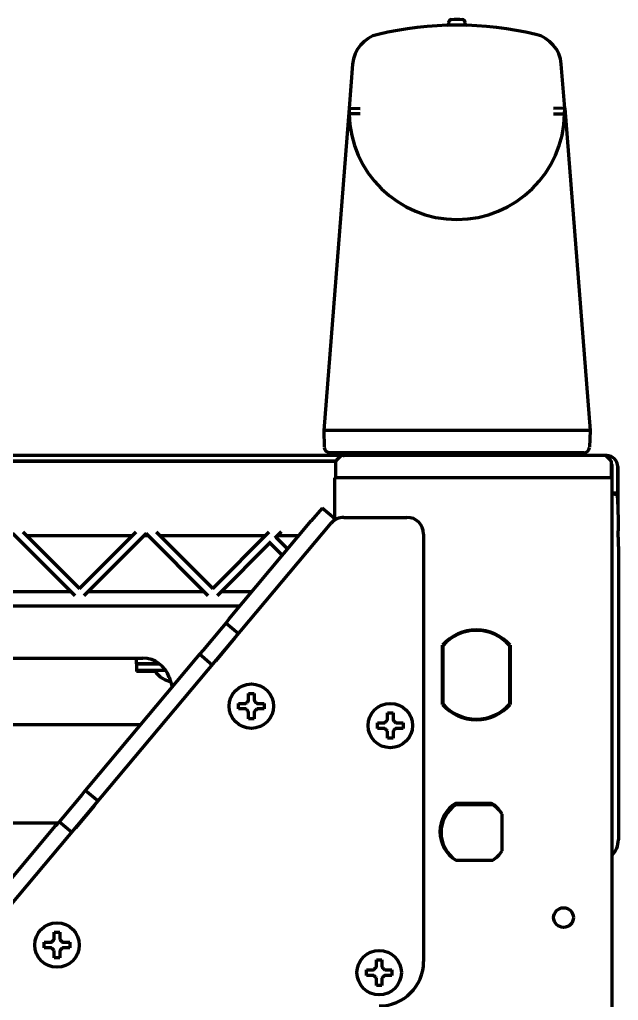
# Model space of a CAD drawing. Header units: inches. Extents: x -3055 to 7244, y 299 to 5591.
# Drawn here: x 3581.3 to 3689.2, y 5414.4 to 5591.1 of the extents above; entities that cross this region are included whole.
import ezdxf

# ---------------------------------------------------------------- set-up
doc = ezdxf.new("R2010")
doc.units = ezdxf.units.IN

msp = doc.modelspace()

# ---------------------------------------------------------------- linework, layer by layer
at = {"linetype": 'Continuous', "lineweight": 70}
for p, q in [((3658.62, 5590.56), (3658.62, 5590.29)), ((3661.62, 5590.29), (3661.62, 5590.56)), ((3641.32, 5583.04), (3640.69, 5575.11)), ((3679.55, 5575.11), (3678.92, 5583.04)), ((3640.69, 5575.11), (3636.12, 5517.06)), ((3640.69, 5575.11), (3642.69, 5575.04)), ((3640.69, 5575.11), (3640.7, 5574.06)), ((3679.55, 5575.11), (3677.54, 5575.04)), ((3679.54, 5574.06), (3679.55, 5575.11)), ((3679.55, 5575.11), (3684.11, 5517.06)), ((3636.12, 5517.06), (3636.23, 5514.03)), ((3660.64, 5517.06), (3659.6, 5517.06)), ((3684.11, 5517.06), (3684.01, 5514.03)), ((3639.38, 5513.06), (3639.38, 5512.56)), ((3660.64, 5513.06), (3659.6, 5513.06)), ((3680.86, 5512.56), (3680.86, 5513.06)), ((3639.66, 5512.56), (3521.12, 5512.56)), ((3638.33, 5511.56), (3521.12, 5511.56)), ((3638.3, 5511.49), (3524.19, 5511.49)), ((3604.12, 5511.49), (3604.12, 5511.56)), ((3638.95, 5512.27), (3638.54, 5511.86)), ((3639.66, 5512.56), (3639.84, 5512.56)), ((3686.39, 5512.56), (3639.84, 5512.56)), ((3650.79, 5512.61), (3650.79, 5512.56)), ((3650.89, 5512.56), (3650.89, 5512.56)), ((3650.89, 5512.56), (3650.89, 5512.56)), ((3686.58, 5512.56), (3686.39, 5512.56)), ((3687.12, 5512.56), (3686.58, 5512.56)), ((3687.7, 5511.86), (3687.29, 5512.27)), ((3638.24, 5511.15), (3638.24, 5508.56)), ((3687.99, 5508.56), (3687.99, 5511.15)), ((3688.12, 5508.56), (3688.12, 5510.56)), ((3689.12, 5506.31), (3689.12, 5510.56)), ((3689.12, 5510.56), (3689.12, 5503.81)), ((3639.92, 5508.56), (3638.12, 5508.56)), ((3638.12, 5500.93), (3638.12, 5508.56)), ((3686.32, 5508.56), (3639.92, 5508.56)), ((3688.12, 5508.56), (3686.32, 5508.56)), ((3688.12, 5358.53), (3688.12, 5508.56)), ((3689.12, 5505.81), (3689.12, 5506.31)), ((3688.12, 5505.81), (3689.12, 5505.81)), ((3688.31, 5505.56), (3688.12, 5505.56)), ((3689.06, 5505.46), (3689.09, 5505.27)), ((3689.1, 5504.84), (3689.2, 5498.98)), ((3689.12, 5505.52), (3689.12, 5505.81)), ((3689.12, 5503.81), (3689.12, 5505.52)), ((3635.82, 5503.06), (3633.89, 5500.77)), ((3638.12, 5501.13), (3635.82, 5503.06)), ((3619.11, 5483.15), (3633.89, 5500.77)), ((3637.32, 5501.9), (3637.2, 5501.9)), ((3637.32, 5501.9), (3637.46, 5501.69)), ((3637.32, 5501.81), (3637.32, 5501.9)), ((3638.12, 5501.13), (3637.46, 5500.35)), ((3637.96, 5500.94), (3638.01, 5500.86)), ((3639.76, 5501.42), (3651.12, 5501.42)), ((3578.32, 5429.87), (3637.46, 5500.35)), ((3591.31, 5487.31), (3580.12, 5498.5)), ((3581.93, 5498.82), (3592.12, 5488.62)), ((3601.56, 5498.07), (3582.68, 5498.07)), ((3592.12, 5488.62), (3602.31, 5498.82)), ((3604.12, 5498.5), (3592.93, 5487.31)), ((3604.56, 5498.07), (3603.68, 5498.07)), ((3615.31, 5487.31), (3604.12, 5498.5)), ((3605.93, 5498.82), (3616.12, 5488.62)), ((3625.56, 5498.07), (3606.68, 5498.07)), ((3616.12, 5488.62), (3626.31, 5498.82)), ((3628.43, 5498.82), (3627.31, 5497.69)), ((3627.49, 5497.87), (3629.65, 5495.71)), ((3631.63, 5498.07), (3627.68, 5498.07)), ((3654.12, 5498.42), (3654.12, 5421.42)), ((3626.6, 5496.99), (3616.93, 5487.31)), ((3628.68, 5494.56), (3626.43, 5496.81)), ((3689.22, 5496.16), (3689.22, 5443.34)), ((3569.68, 5488.06), (3590.56, 5488.06)), ((3593.68, 5488.06), (3614.56, 5488.06)), ((3617.68, 5488.06), (3623.23, 5488.06)), ((3542.22, 5485.46), (3621.05, 5485.46)), ((3619.11, 5483.15), (3618.47, 5482.38)), ((3617.82, 5481.61), (3614.38, 5477.52)), ((3618.47, 5482.38), (3617.82, 5481.61)), ((3620.76, 5480.45), (3618.47, 5482.38)), ((3620.12, 5479.69), (3616.68, 5475.59)), ((3657.52, 5467.73), (3657.52, 5478.39)), ((3657.62, 5467.77), (3657.62, 5478.35)), ((3669.62, 5478.35), (3669.62, 5467.77)), ((3669.72, 5478.39), (3669.72, 5467.73)), ((3555.72, 5476.06), (3603.52, 5476.06)), ((3613.1, 5475.98), (3593.82, 5453)), ((3602.42, 5475.06), (3602.42, 5476.06)), ((3613.74, 5476.75), (3613.1, 5475.98)), ((3614.38, 5477.52), (3613.74, 5476.75)), ((3616.04, 5474.82), (3613.74, 5476.75)), ((3602.42, 5475.06), (3606.42, 5475.06)), ((3602.42, 5475.06), (3602.42, 5473.86)), ((3606.42, 5475.06), (3602.42, 5475.06)), ((3606.52, 5475.06), (3606.42, 5475.06)), ((3606.52, 5475.06), (3606.42, 5475.06)), ((3606.42, 5473.86), (3602.42, 5473.86)), ((3602.42, 5473.86), (3602.42, 5473.66)), ((3605.73, 5473.66), (3602.42, 5473.66)), ((3607.66, 5473.86), (3606.42, 5473.86)), ((3607.12, 5472.39), (3607.12, 5472.42)), ((3608.26, 5472.65), (3608.84, 5470.91)), ((3608.42, 5471.87), (3608.52, 5471.86)), ((3620.79, 5467.41), (3620.79, 5467.91)), ((3620.79, 5466.91), (3620.79, 5467.41)), ((3625.39, 5467.91), (3625.39, 5467.41)), ((3625.39, 5467.41), (3625.39, 5466.91)), ((3603.09, 5464.06), (3548.1, 5464.06)), ((3645.82, 5463.92), (3645.82, 5464.42)), ((3645.82, 5463.42), (3645.82, 5463.92)), ((3650.42, 5464.42), (3650.42, 5463.92)), ((3650.42, 5463.92), (3650.42, 5463.42)), ((3593.82, 5453), (3593.17, 5452.24)), ((3592.53, 5451.47), (3589.09, 5447.37)), ((3593.17, 5452.24), (3592.53, 5451.47)), ((3595.47, 5450.31), (3593.17, 5452.24)), ((3594.83, 5449.54), (3591.39, 5445.45)), ((3659.94, 5449.96), (3666.29, 5449.96)), ((3666.59, 5449.66), (3659.95, 5449.66)), ((3668.27, 5441.35), (3668.27, 5447.98)), ((3563.88, 5446.41), (3588.28, 5446.41)), ((3573.02, 5428.22), (3587.81, 5445.84)), ((3588.45, 5446.61), (3587.81, 5445.84)), ((3589.09, 5447.37), (3588.45, 5446.61)), ((3590.75, 5444.68), (3588.45, 5446.61)), ((3657.27, 5444.66), (3657.09, 5444.82)), ((3657.8, 5442.2), (3657.57, 5442.4)), ((3659.95, 5439.66), (3659.94, 5439.66)), ((3659.95, 5439.66), (3666.59, 5439.66)), ((3585.77, 5424.39), (3585.77, 5424.89)), ((3590.37, 5424.89), (3590.37, 5424.39)), ((3585.77, 5423.89), (3585.77, 5424.39)), ((3590.37, 5424.39), (3590.37, 5423.89)), ((3643.82, 5419.42), (3643.82, 5419.92)), ((3643.82, 5418.92), (3643.82, 5419.42)), ((3648.42, 5419.92), (3648.42, 5419.42)), ((3648.42, 5419.42), (3648.42, 5418.92))]:
    msp.add_line(p, q, dxfattribs=at)
for centre, radius in [((3623.09, 5467.41), 4), ((3648.12, 5463.92), 4), ((3679.34, 5429.34), 1.78), ((3588.07, 5424.39), 4), ((3646.12, 5419.42), 4)]:
    msp.add_circle(centre, radius, dxfattribs=at)
for centre, radius, start, end in [((3659.12, 5590.56), 0.5, 90.9471, 180), ((3660.12, 5530.06), 61, 89.0529, 90.9471), ((3661.12, 5590.56), 0.5, 0, 89.0529), ((3660.12, 5528.36), 61.7, 76.692, 103.308), ((3658.37, 5590.29), 0.25, 275.9018, 0), ((3661.87, 5590.29), 0.25, 180, 263.2176), ((3647.3, 5582.57), 6, 103.308, 175.5), ((3672.94, 5582.57), 6, 4.5, 76.692), ((3660.12, 5574.49), 19.42, 181.246, 358.754), ((3637.23, 5514.06), 1, 182, 270), ((3683.01, 5514.06), 1, 270, 358), ((3611.13, 5509.56), 2, 73.6105, 90), ((3632.11, 5509.56), 2, 90, 106.3895), ((3637.12, 5509.56), 2, 74.212, 90), ((3639.24, 5511.15), 1, 135, 180), ((3639.66, 5511.56), 1, 90, 135), ((3686.58, 5511.56), 1, 45, 90), ((3687.12, 5510.56), 2, 0, 90), ((3686.99, 5511.15), 1, 0, 45), ((3687.12, 5510.56), 1, 0, 28.9561), ((3639.76, 5498.42), 3, 90, 140), ((3651.12, 5498.42), 3, 0, 90), ((3663.62, 5473.06), 8.1, 41.1416, 138.8584), ((3663.62, 5473.06), 8, 41.4096, 138.5904), ((3603.52, 5471.06), 5, 18.4841, 90), ((3609.62, 5476.48), 4.8, 213.082, 238.6273), ((3663.62, 5473.06), 8.1, 221.1416, 318.8584), ((3663.62, 5473.06), 8, 221.4096, 318.5904), ((3663.12, 5444.81), 6.05, 121.6532, 238.3468), ((3663.27, 5444.66), 6, 123.5573, 236.4427), ((3676.62, 5452.06), 10.66, 191.3638, 193.0143), ((3663.12, 5444.81), 6.05, 31.6532, 58.3468), ((3663.27, 5444.66), 6, 33.5573, 56.4427), ((3663.27, 5444.66), 6, 303.5573, 326.4427), ((3646.12, 5421.42), 8, 270, 0)]:
    msp.add_arc(centre, radius, start, end, dxfattribs=at)
for centre, major_axis, ratio, start_param, end_param in [((3688.31, 5505.46), (0.75, 0), 0.140541, 0.017453, 1.570796), ((3689.08, 5503.78), (0, -1.5), 0.017455, 2.356194, 3.001966), ((3689.15, 5496.16), (0, -4), 0.017455, 1.570796, 2.356194), ((3685.22, 5443.34), (3.46, -2), 0.999797, 6.045282, 6.806696)]:
    msp.add_ellipse(centre, major_axis=major_axis, ratio=ratio, start_param=start_param, end_param=end_param, dxfattribs=at)
for points, knots in [([(3642.7, 5574.09), (3642.68, 5574.09), (3642.66, 5574.09), (3642.64, 5574.09), (3642.62, 5574.09), (3642.61, 5574.09), (3642.57, 5574.09), (3642.54, 5574.09), (3642.44, 5574.09), (3642.31, 5574.09), (3642.18, 5574.09), (3642.09, 5574.08), (3642.06, 5574.08), (3642, 5574.08), (3641.97, 5574.08), (3641.81, 5574.08), (3641.7, 5574.08), (3641.54, 5574.08), (3641.48, 5574.08), (3641.41, 5574.07), (3641.38, 5574.07), (3641.33, 5574.07), (3641.31, 5574.07), (3641.19, 5574.07), (3641.11, 5574.07), (3641.02, 5574.07), (3641, 5574.07), (3640.97, 5574.07), (3640.95, 5574.07), (3640.91, 5574.07), (3640.88, 5574.07), (3640.8, 5574.06), (3640.76, 5574.06), (3640.74, 5574.06), (3640.73, 5574.06), (3640.73, 5574.06), (3640.72, 5574.06), (3640.71, 5574.06), (3640.7, 5574.06), (3640.7, 5574.06), (3640.7, 5574.06)], [0, 0, 0, 0, 0.015667, 0.0235, 0.0235, 0.031333, 0.031333, 0.062667, 0.062667, 0.125334, 0.188001, 0.188001, 0.219334, 0.219334, 0.250668, 0.250668, 0.376001, 0.376001, 0.438668, 0.438668, 0.470002, 0.470002, 0.501335, 0.501335, 0.626669, 0.626669, 0.658003, 0.658003, 0.689336, 0.689336, 0.752003, 0.752003, 0.877337, 0.877337, 0.893003, 0.893003, 0.90867, 0.940004, 0.940004, 1, 1, 1, 1]), ([(3677.54, 5574.09), (3677.55, 5574.09), (3677.58, 5574.09), (3677.6, 5574.09), (3677.62, 5574.09), (3677.63, 5574.09), (3677.67, 5574.09), (3677.7, 5574.09), (3677.8, 5574.09), (3677.93, 5574.09), (3678.05, 5574.09), (3678.15, 5574.08), (3678.18, 5574.08), (3678.24, 5574.08), (3678.27, 5574.08), (3678.42, 5574.08), (3678.54, 5574.08), (3678.7, 5574.08), (3678.75, 5574.08), (3678.83, 5574.07), (3678.86, 5574.07), (3678.9, 5574.07), (3678.93, 5574.07), (3679.04, 5574.07), (3679.13, 5574.07), (3679.22, 5574.07), (3679.23, 5574.07), (3679.27, 5574.07), (3679.28, 5574.07), (3679.33, 5574.07), (3679.36, 5574.07), (3679.43, 5574.06), (3679.47, 5574.06), (3679.5, 5574.06), (3679.5, 5574.06), (3679.51, 5574.06), (3679.52, 5574.06), (3679.52, 5574.06), (3679.53, 5574.06), (3679.54, 5574.06), (3679.54, 5574.06)], [0, 0, 0, 0, 0.015667, 0.0235, 0.0235, 0.031333, 0.031333, 0.062667, 0.062667, 0.125334, 0.188001, 0.188001, 0.219334, 0.219334, 0.250668, 0.250668, 0.376001, 0.376001, 0.438668, 0.438668, 0.470002, 0.470002, 0.501335, 0.501335, 0.626669, 0.626669, 0.658003, 0.658003, 0.689336, 0.689336, 0.752003, 0.752003, 0.877337, 0.877337, 0.893003, 0.893003, 0.90867, 0.940004, 0.940004, 1, 1, 1, 1]), ([(3659.6, 5517.06), (3656.42, 5517.06), (3650.19, 5517.06), (3642.43, 5517.06), (3637.31, 5517.06), (3636.12, 5517.06), (3636.12, 5517.06)], [0, 0, 0, 0, 0.250017, 0.500033, 0.75005, 1, 1, 1, 1]), ([(3659.6, 5513.06), (3659.5, 5513.06), (3659.41, 5513.06), (3659.22, 5513.06), (3659.13, 5513.06), (3658.84, 5513.06), (3658.66, 5513.06), (3658.1, 5513.06), (3657.72, 5513.06), (3656.61, 5513.06), (3655.88, 5513.06), (3654.42, 5513.06), (3653.7, 5513.06), (3652.63, 5513.06), (3652.27, 5513.06), (3651.83, 5513.06), (3651.74, 5513.06), (3651.57, 5513.06), (3651.3, 5513.06), (3651.04, 5513.06), (3650.18, 5513.06), (3649.5, 5513.06), (3648.52, 5513.06), (3648.19, 5513.06), (3647.71, 5513.06), (3647.55, 5513.06), (3647.24, 5513.06), (3647.08, 5513.06), (3646.31, 5513.06), (3645.72, 5513.06), (3644.59, 5513.06), (3644.05, 5513.06), (3643.27, 5513.06), (3643.02, 5513.06), (3642.72, 5513.06), (3642.65, 5513.06), (3642.53, 5513.06), (3642.35, 5513.06), (3642.18, 5513.06), (3641.61, 5513.06), (3641.18, 5513.06), (3640.39, 5513.06), (3640.03, 5513.06), (3639.62, 5513.06), (3639.5, 5513.06), (3639.38, 5513.06), (3639.3, 5513.06), (3639.26, 5513.06), (3639.08, 5513.06), (3638.93, 5513.06), (3638.54, 5513.06), (3638.31, 5513.06), (3637.92, 5513.06), (3637.75, 5513.06), (3637.56, 5513.06), (3637.5, 5513.06), (3637.43, 5513.06), (3637.4, 5513.06), (3637.36, 5513.06), (3637.34, 5513.06), (3637.26, 5513.06), (3637.23, 5513.06), (3637.23, 5513.06)], [0, 0, 0, 0, 0.007815, 0.007815, 0.01563, 0.01563, 0.031259, 0.031259, 0.062519, 0.062519, 0.125037, 0.125037, 0.187556, 0.187556, 0.218815, 0.218815, 0.22663, 0.22663, 0.234444, 0.250074, 0.250074, 0.312593, 0.312593, 0.343852, 0.343852, 0.359482, 0.359482, 0.375111, 0.375111, 0.43763, 0.43763, 0.500148, 0.500148, 0.531408, 0.531408, 0.539222, 0.539222, 0.547037, 0.562667, 0.562667, 0.625185, 0.625185, 0.687704, 0.687704, 0.703333, 0.711148, 0.711148, 0.718963, 0.718963, 0.750222, 0.750222, 0.812741, 0.812741, 0.875259, 0.875259, 0.906519, 0.906519, 0.922148, 0.922148, 0.937778, 0.937778, 1, 1, 1, 1]), ([(3683.01, 5513.06), (3683.01, 5513.06), (3682.98, 5513.06), (3682.89, 5513.06), (3682.88, 5513.06), (3682.83, 5513.06), (3682.81, 5513.06), (3682.74, 5513.06), (3682.68, 5513.06), (3682.48, 5513.06), (3682.32, 5513.06), (3681.93, 5513.06), (3681.7, 5513.06), (3681.17, 5513.06), (3680.88, 5513.06), (3680.5, 5513.06), (3680.46, 5513.06), (3680.38, 5513.06), (3680.25, 5513.06), (3680.11, 5513.06), (3679.93, 5513.06), (3679.84, 5513.06), (3679.65, 5513.06), (3679.55, 5513.06), (3679.05, 5513.06), (3678.63, 5513.06), (3677.72, 5513.06), (3677.23, 5513.06), (3676.46, 5513.06), (3676.19, 5513.06), (3675.85, 5513.06), (3675.78, 5513.06), (3675.64, 5513.06), (3675.44, 5513.06), (3675.22, 5513.06), (3674.51, 5513.06), (3673.92, 5513.06), (3672.69, 5513.06), (3672.06, 5513.06), (3671.24, 5513.06), (3670.99, 5513.06), (3670.74, 5513.06), (3670.57, 5513.06), (3670.49, 5513.06), (3670.06, 5513.06), (3669.72, 5513.06), (3668.69, 5513.06), (3667.99, 5513.06), (3666.56, 5513.06), (3665.84, 5513.06), (3664.75, 5513.06), (3664.38, 5513.06), (3663.82, 5513.06), (3663.64, 5513.06), (3663.26, 5513.06), (3663.08, 5513.06), (3662.14, 5513.06), (3661.39, 5513.06), (3660.64, 5513.06)], [0, 0, 0, 0, 0.0625, 0.0625, 0.078125, 0.078125, 0.09375, 0.09375, 0.125, 0.125, 0.1875, 0.1875, 0.25, 0.25, 0.3125, 0.3125, 0.320313, 0.320313, 0.328125, 0.34375, 0.34375, 0.359375, 0.359375, 0.375, 0.375, 0.4375, 0.4375, 0.5, 0.5, 0.53125, 0.53125, 0.539063, 0.539063, 0.546875, 0.5625, 0.5625, 0.625, 0.625, 0.6875, 0.6875, 0.703125, 0.710938, 0.710938, 0.71875, 0.71875, 0.75, 0.75, 0.8125, 0.8125, 0.875, 0.875, 0.90625, 0.90625, 0.921875, 0.921875, 0.9375, 0.9375, 1, 1, 1, 1]), ([(3607.12, 5472.42), (3607.32, 5472.29), (3607.53, 5472.19), (3607.86, 5472.05), (3607.97, 5472.01), (3608.19, 5471.93), (3608.3, 5471.9), (3608.42, 5471.87)], [0, 0, 0, 0, 0.5, 0.5, 0.75, 0.75, 1, 1, 1, 1]), ([(3623.59, 5469.71), (3623.59, 5469.5), (3623.59, 5469.29), (3623.59, 5468.97), (3623.59, 5468.86), (3623.59, 5468.64), (3623.59, 5468.52), (3623.59, 5468.41)], [0, 0, 0, 0, 0.5, 0.5, 0.75, 0.75, 1, 1, 1, 1]), ([(3620.79, 5467.91), (3620.99, 5467.91), (3621.2, 5467.91), (3621.53, 5467.91), (3621.64, 5467.91), (3621.86, 5467.91), (3621.97, 5467.91), (3622.09, 5467.91)], [0, 0, 0, 0, 0.5, 0.5, 0.75, 0.75, 1, 1, 1, 1]), ([(3622.59, 5465.11), (3622.59, 5465.31), (3622.59, 5465.52), (3622.59, 5465.84), (3622.59, 5465.95), (3622.59, 5466.18), (3622.59, 5466.29), (3622.59, 5466.41)], [0, 0, 0, 0, 0.5, 0.5, 0.75, 0.75, 1, 1, 1, 1]), ([(3625.39, 5466.91), (3625.19, 5466.91), (3624.98, 5466.91), (3624.65, 5466.91), (3624.54, 5466.91), (3624.32, 5466.91), (3624.2, 5466.91), (3624.09, 5466.91)], [0, 0, 0, 0, 0.5, 0.5, 0.75, 0.75, 1, 1, 1, 1]), ([(3648.62, 5466.22), (3648.62, 5466.02), (3648.62, 5465.81), (3648.62, 5465.48), (3648.62, 5465.37), (3648.62, 5465.15), (3648.62, 5465.04), (3648.62, 5464.92)], [0, 0, 0, 0, 0.5, 0.5, 0.75, 0.75, 1, 1, 1, 1]), ([(3645.82, 5464.42), (3646.02, 5464.42), (3646.23, 5464.42), (3646.56, 5464.42), (3646.67, 5464.42), (3646.89, 5464.42), (3647, 5464.42), (3647.12, 5464.42)], [0, 0, 0, 0, 0.5, 0.5, 0.75, 0.75, 1, 1, 1, 1]), ([(3647.62, 5461.62), (3647.62, 5461.82), (3647.62, 5462.03), (3647.62, 5462.36), (3647.62, 5462.47), (3647.62, 5462.69), (3647.62, 5462.81), (3647.62, 5462.92)], [0, 0, 0, 0, 0.5, 0.5, 0.75, 0.75, 1, 1, 1, 1]), ([(3650.42, 5463.42), (3650.22, 5463.42), (3650.01, 5463.42), (3649.68, 5463.42), (3649.57, 5463.42), (3649.35, 5463.42), (3649.23, 5463.42), (3649.12, 5463.42)], [0, 0, 0, 0, 0.5, 0.5, 0.75, 0.75, 1, 1, 1, 1]), ([(3588.57, 5426.69), (3588.57, 5426.49), (3588.57, 5426.28), (3588.57, 5425.95), (3588.57, 5425.84), (3588.57, 5425.62), (3588.57, 5425.51), (3588.57, 5425.39)], [0, 0, 0, 0, 0.5, 0.5, 0.75, 0.75, 1, 1, 1, 1]), ([(3585.77, 5424.89), (3585.97, 5424.89), (3586.18, 5424.89), (3586.51, 5424.89), (3586.62, 5424.89), (3586.84, 5424.89), (3586.95, 5424.89), (3587.07, 5424.89)], [0, 0, 0, 0, 0.5, 0.5, 0.75, 0.75, 1, 1, 1, 1]), ([(3587.57, 5422.09), (3587.57, 5422.29), (3587.57, 5422.5), (3587.57, 5422.83), (3587.57, 5422.94), (3587.57, 5423.16), (3587.57, 5423.28), (3587.57, 5423.39)], [0, 0, 0, 0, 0.5, 0.5, 0.75, 0.75, 1, 1, 1, 1]), ([(3590.37, 5423.89), (3590.17, 5423.89), (3589.96, 5423.89), (3589.63, 5423.89), (3589.52, 5423.89), (3589.3, 5423.89), (3589.18, 5423.89), (3589.07, 5423.89)], [0, 0, 0, 0, 0.5, 0.5, 0.75, 0.75, 1, 1, 1, 1]), ([(3646.62, 5421.72), (3646.62, 5421.52), (3646.62, 5421.31), (3646.62, 5420.99), (3646.62, 5420.88), (3646.62, 5420.65), (3646.62, 5420.54), (3646.62, 5420.42)], [0, 0, 0, 0, 0.5, 0.5, 0.75, 0.75, 1, 1, 1, 1]), ([(3643.82, 5419.92), (3644.02, 5419.92), (3644.23, 5419.92), (3644.56, 5419.92), (3644.67, 5419.92), (3644.89, 5419.92), (3645, 5419.92), (3645.12, 5419.92)], [0, 0, 0, 0, 0.5, 0.5, 0.75, 0.75, 1, 1, 1, 1]), ([(3645.62, 5417.12), (3645.62, 5417.33), (3645.62, 5417.54), (3645.62, 5417.86), (3645.62, 5417.97), (3645.62, 5418.19), (3645.62, 5418.31), (3645.62, 5418.42)], [0, 0, 0, 0, 0.5, 0.5, 0.75, 0.75, 1, 1, 1, 1]), ([(3648.42, 5418.92), (3648.22, 5418.92), (3648.01, 5418.92), (3647.68, 5418.92), (3647.57, 5418.92), (3647.35, 5418.92), (3647.23, 5418.92), (3647.12, 5418.92)], [0, 0, 0, 0, 0.5, 0.5, 0.75, 0.75, 1, 1, 1, 1])]:
    msp.add_open_spline(points, degree=3, knots=knots, dxfattribs=at)
for points in [[(3684.11, 5517.06), (3684.11, 5517.06), (3682.92, 5517.06), (3677.81, 5517.06), (3670.05, 5517.06), (3663.82, 5517.06), (3660.64, 5517.06)], [(3622.59, 5468.41), (3622.59, 5468.46), (3622.59, 5468.57), (3622.59, 5468.73), (3622.59, 5468.89), (3622.59, 5469.04), (3622.59, 5469.2), (3622.59, 5469.35), (3622.59, 5469.52), (3622.59, 5469.64), (3622.59, 5469.71)], [(3622.59, 5469.71), (3622.76, 5469.71), (3623.09, 5469.71), (3623.42, 5469.71), (3623.59, 5469.71)], [(3622.09, 5467.91), (3622.11, 5467.93), (3622.16, 5467.98), (3622.23, 5468.05), (3622.3, 5468.12), (3622.37, 5468.19), (3622.45, 5468.26), (3622.52, 5468.33), (3622.57, 5468.38), (3622.59, 5468.41)], [(3623.59, 5468.41), (3623.62, 5468.38), (3623.67, 5468.33), (3623.74, 5468.26), (3623.81, 5468.18), (3623.88, 5468.11), (3623.95, 5468.04), (3624.02, 5467.98), (3624.07, 5467.93), (3624.09, 5467.91)], [(3624.09, 5467.91), (3624.14, 5467.91), (3624.25, 5467.91), (3624.41, 5467.91), (3624.57, 5467.91), (3624.73, 5467.91), (3624.88, 5467.91), (3625.04, 5467.91), (3625.2, 5467.91), (3625.33, 5467.91), (3625.39, 5467.91)], [(3622.09, 5466.91), (3622.03, 5466.91), (3621.93, 5466.91), (3621.77, 5466.91), (3621.61, 5466.91), (3621.45, 5466.91), (3621.3, 5466.91), (3621.14, 5466.91), (3620.98, 5466.91), (3620.85, 5466.91), (3620.79, 5466.91)], [(3622.59, 5466.41), (3622.56, 5466.43), (3622.51, 5466.48), (3622.44, 5466.56), (3622.37, 5466.63), (3622.3, 5466.7), (3622.23, 5466.77), (3622.16, 5466.84), (3622.11, 5466.88), (3622.09, 5466.91)], [(3624.09, 5466.91), (3624.07, 5466.88), (3624.02, 5466.83), (3623.95, 5466.76), (3623.87, 5466.69), (3623.8, 5466.62), (3623.73, 5466.55), (3623.66, 5466.48), (3623.61, 5466.43), (3623.59, 5466.41)], [(3623.59, 5466.41), (3623.59, 5466.35), (3623.59, 5466.24), (3623.59, 5466.08), (3623.59, 5465.92), (3623.59, 5465.77), (3623.59, 5465.62), (3623.59, 5465.46), (3623.59, 5465.29), (3623.59, 5465.17), (3623.59, 5465.11)], [(3647.62, 5464.92), (3647.62, 5464.98), (3647.62, 5465.08), (3647.62, 5465.24), (3647.62, 5465.4), (3647.62, 5465.56), (3647.62, 5465.71), (3647.62, 5465.87), (3647.62, 5466.03), (3647.62, 5466.16), (3647.62, 5466.22)], [(3647.62, 5466.22), (3647.79, 5466.22), (3648.12, 5466.22), (3648.45, 5466.22), (3648.62, 5466.22)], [(3623.59, 5465.11), (3623.42, 5465.11), (3623.09, 5465.11), (3622.76, 5465.11), (3622.59, 5465.11)], [(3647.12, 5464.42), (3647.14, 5464.44), (3647.19, 5464.49), (3647.26, 5464.56), (3647.33, 5464.64), (3647.4, 5464.71), (3647.48, 5464.78), (3647.55, 5464.85), (3647.59, 5464.9), (3647.62, 5464.92)], [(3648.62, 5464.92), (3648.64, 5464.89), (3648.7, 5464.84), (3648.77, 5464.77), (3648.84, 5464.7), (3648.91, 5464.63), (3648.98, 5464.56), (3649.05, 5464.49), (3649.1, 5464.44), (3649.12, 5464.42)], [(3649.12, 5464.42), (3649.17, 5464.42), (3649.28, 5464.42), (3649.44, 5464.42), (3649.6, 5464.42), (3649.76, 5464.42), (3649.91, 5464.42), (3650.07, 5464.42), (3650.23, 5464.42), (3650.35, 5464.42), (3650.42, 5464.42)], [(3647.12, 5463.42), (3647.06, 5463.42), (3646.96, 5463.42), (3646.79, 5463.42), (3646.64, 5463.42), (3646.48, 5463.42), (3646.33, 5463.42), (3646.17, 5463.42), (3646.01, 5463.42), (3645.88, 5463.42), (3645.82, 5463.42)], [(3647.62, 5462.92), (3647.59, 5462.95), (3647.54, 5463), (3647.47, 5463.07), (3647.4, 5463.14), (3647.33, 5463.21), (3647.26, 5463.28), (3647.19, 5463.35), (3647.14, 5463.4), (3647.12, 5463.42)], [(3649.12, 5463.42), (3649.09, 5463.4), (3649.05, 5463.35), (3648.98, 5463.28), (3648.9, 5463.21), (3648.83, 5463.14), (3648.76, 5463.06), (3648.69, 5462.99), (3648.64, 5462.94), (3648.62, 5462.92)], [(3648.62, 5462.92), (3648.62, 5462.87), (3648.62, 5462.76), (3648.62, 5462.6), (3648.62, 5462.44), (3648.62, 5462.28), (3648.62, 5462.13), (3648.62, 5461.97), (3648.62, 5461.81), (3648.62, 5461.68), (3648.62, 5461.62)], [(3648.62, 5461.62), (3648.45, 5461.62), (3648.12, 5461.62), (3647.79, 5461.62), (3647.62, 5461.62)], [(3587.57, 5425.39), (3587.57, 5425.44), (3587.57, 5425.55), (3587.57, 5425.71), (3587.57, 5425.87), (3587.57, 5426.03), (3587.57, 5426.18), (3587.57, 5426.34), (3587.57, 5426.5), (3587.57, 5426.63), (3587.57, 5426.69)], [(3587.57, 5426.69), (3587.74, 5426.69), (3588.07, 5426.69), (3588.4, 5426.69), (3588.57, 5426.69)], [(3587.07, 5424.89), (3587.09, 5424.91), (3587.14, 5424.96), (3587.21, 5425.03), (3587.28, 5425.1), (3587.35, 5425.18), (3587.43, 5425.25), (3587.5, 5425.32), (3587.55, 5425.37), (3587.57, 5425.39)], [(3588.57, 5425.39), (3588.6, 5425.36), (3588.65, 5425.31), (3588.72, 5425.24), (3588.79, 5425.17), (3588.86, 5425.1), (3588.93, 5425.03), (3589, 5424.96), (3589.05, 5424.91), (3589.07, 5424.89)], [(3589.07, 5424.89), (3589.12, 5424.89), (3589.23, 5424.89), (3589.39, 5424.89), (3589.55, 5424.89), (3589.71, 5424.89), (3589.86, 5424.89), (3590.02, 5424.89), (3590.18, 5424.89), (3590.31, 5424.89), (3590.37, 5424.89)], [(3587.07, 5423.89), (3587.01, 5423.89), (3586.91, 5423.89), (3586.75, 5423.89), (3586.59, 5423.89), (3586.43, 5423.89), (3586.28, 5423.89), (3586.12, 5423.89), (3585.96, 5423.89), (3585.83, 5423.89), (3585.77, 5423.89)], [(3587.57, 5423.39), (3587.54, 5423.42), (3587.49, 5423.47), (3587.42, 5423.54), (3587.35, 5423.61), (3587.28, 5423.68), (3587.21, 5423.75), (3587.14, 5423.82), (3587.09, 5423.87), (3587.07, 5423.89)], [(3589.07, 5423.89), (3589.05, 5423.87), (3589, 5423.82), (3588.93, 5423.75), (3588.86, 5423.68), (3588.78, 5423.61), (3588.71, 5423.53), (3588.64, 5423.46), (3588.59, 5423.41), (3588.57, 5423.39)], [(3588.57, 5423.39), (3588.57, 5423.34), (3588.57, 5423.23), (3588.57, 5423.07), (3588.57, 5422.91), (3588.57, 5422.75), (3588.57, 5422.6), (3588.57, 5422.44), (3588.57, 5422.28), (3588.57, 5422.15), (3588.57, 5422.09)], [(3588.57, 5422.09), (3588.4, 5422.09), (3588.07, 5422.09), (3587.74, 5422.09), (3587.57, 5422.09)], [(3645.62, 5420.42), (3645.62, 5420.48), (3645.62, 5420.59), (3645.62, 5420.75), (3645.62, 5420.91), (3645.62, 5421.06), (3645.62, 5421.21), (3645.62, 5421.37), (3645.62, 5421.54), (3645.62, 5421.66), (3645.62, 5421.72)], [(3645.62, 5421.72), (3645.79, 5421.72), (3646.12, 5421.72), (3646.45, 5421.72), (3646.62, 5421.72)], [(3645.12, 5419.92), (3645.14, 5419.95), (3645.19, 5419.99), (3645.26, 5420.07), (3645.33, 5420.14), (3645.4, 5420.21), (3645.48, 5420.28), (3645.55, 5420.35), (3645.59, 5420.4), (3645.62, 5420.42)], [(3646.62, 5420.42), (3646.64, 5420.4), (3646.7, 5420.35), (3646.77, 5420.27), (3646.84, 5420.2), (3646.91, 5420.13), (3646.98, 5420.06), (3647.05, 5419.99), (3647.1, 5419.95), (3647.12, 5419.92)], [(3647.12, 5419.92), (3647.17, 5419.92), (3647.28, 5419.92), (3647.44, 5419.92), (3647.6, 5419.92), (3647.76, 5419.92), (3647.91, 5419.92), (3648.07, 5419.92), (3648.23, 5419.92), (3648.35, 5419.92), (3648.42, 5419.92)], [(3645.12, 5418.92), (3645.06, 5418.92), (3644.96, 5418.92), (3644.79, 5418.92), (3644.64, 5418.92), (3644.48, 5418.92), (3644.33, 5418.92), (3644.17, 5418.92), (3644.01, 5418.92), (3643.88, 5418.92), (3643.82, 5418.92)], [(3645.62, 5418.42), (3645.59, 5418.45), (3645.54, 5418.5), (3645.47, 5418.57), (3645.4, 5418.65), (3645.33, 5418.72), (3645.26, 5418.79), (3645.19, 5418.85), (3645.14, 5418.9), (3645.12, 5418.92)], [(3647.12, 5418.92), (3647.09, 5418.9), (3647.05, 5418.85), (3646.98, 5418.78), (3646.9, 5418.71), (3646.83, 5418.64), (3646.76, 5418.57), (3646.69, 5418.49), (3646.64, 5418.45), (3646.62, 5418.42)], [(3646.62, 5418.42), (3646.62, 5418.37), (3646.62, 5418.26), (3646.62, 5418.1), (3646.62, 5417.94), (3646.62, 5417.79), (3646.62, 5417.63), (3646.62, 5417.48), (3646.62, 5417.31), (3646.62, 5417.19), (3646.62, 5417.12)], [(3646.62, 5417.12), (3646.45, 5417.12), (3646.12, 5417.12), (3645.79, 5417.12), (3645.62, 5417.12)]]:
    msp.add_open_spline(points, degree=3, dxfattribs=at)

doc.saveas('drawing.dxf')
